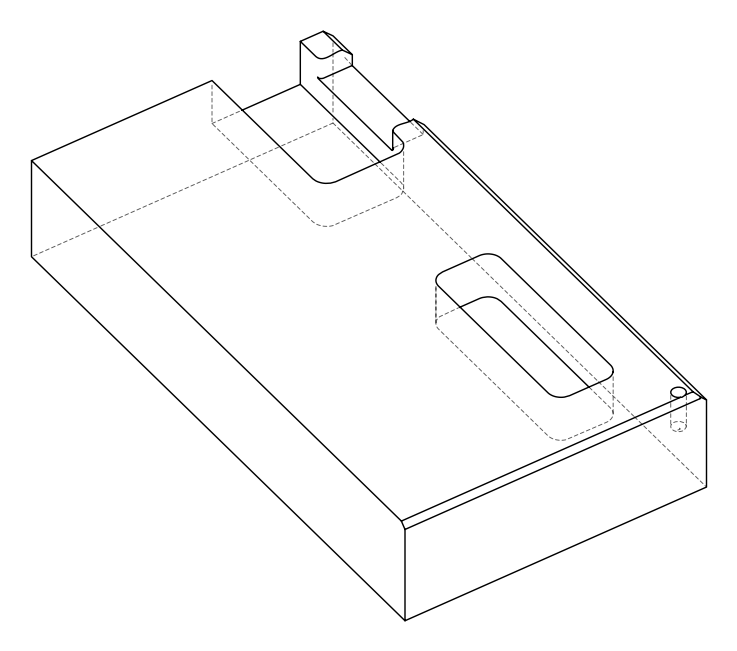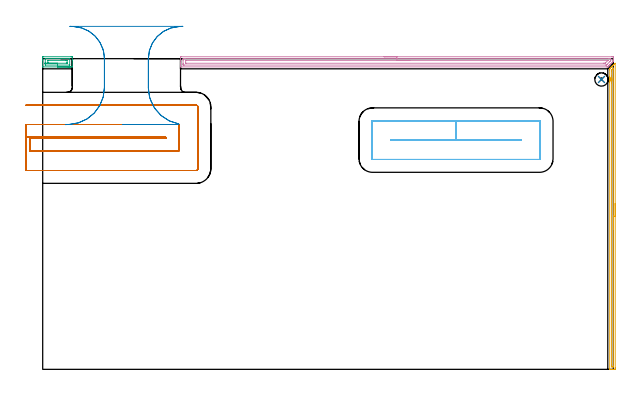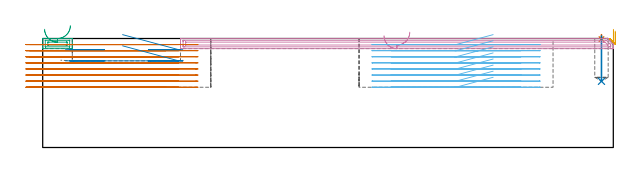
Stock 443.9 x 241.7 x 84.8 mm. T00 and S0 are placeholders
(PLAN: 8 operations, 4 tool changes, 38.4 min)
(1 SPOT_DRILL | STEP1POCKET | NXT0321_9005460120000 | 0.03 min | 0 mm3)
(2 DRILL_BLIND_HOLE_INTO_CENTER | STEP1POCKET | UGT0301_217 | 0.14 min | 2636 mm3)
(3 AREA_MILL | FG_CHAMFER_SURFACE | UGT0205_001 | 0.77 min | 871 mm3)
(4 AREA_MILL_1 | FG_CHAMFER_SURFACE_1 | UGT0205_001 | 8.27 min | 10663 mm3)
(5 AREA_MILL_2 | FG_CHAMFER_SURFACE_2 | UGT0205_001 | 3.95 min | 2179 mm3)
(6 MILL_RECTANGULAR_POCKET | POCKET_RECTANGULAR_STRAIGHT | UGT0201_094 | Follow Part, ap 5, ae 75% | 9.61 min | 283019 mm3)
(7 MILL_SLOT | SLOT_PARTIAL_RECTANGULAR | UGT0201_094 | Follow Part, ap 5, ae 75% | 14.13 min | 348868 mm3)
(8 MILL_RECTANGULAR_SLOT | SLOT_RECTANGULAR | UGT0201_020 | Follow Part, ap 12.5, ae 75% | 1.46 min | 38209 mm3)
(TOOL NXT0321_9005460120000 | NC Spot Drill, 142deg, 12mm, Carbide, Uncoated | D12 PA142 FL30 Z2)
(TOOL UGT0301_217 | Twist Drill 10.4 mm | D10.4 PA118 FL82 Z2)
(TOOL UGT0205_001 | Chamfer Mill 20 x 3 x 45 deg. | D20 FL50 Z2)
(TOOL UGT0201_094 | End mill 20 mm | D20 FL38 Z4)
(TOOL UGT0201_020 | End mill 50 mm | D50 FL50 Z4)
(OP 1 SPOT_DRILL)
G17 G21 G94 G90
T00 M6
G54
G17 G0 G90 X434.7 Y225.5 S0 M3
G43 Z94.8 H0
G94 G81 G98 Z84.352 F250. R87.8
G80
M5
M2
(OP 2 DRILL_BLIND_HOLE_INTO_CENTER)
G17 G21 G94 G90
T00 M6
G54
G17 G0 G90 X434.7 Y225.5 S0 M3
G43 Z94.8 H0
G94 G81 G98 Z51.5 F250. R86.8
G80
M5
M2
(OP 3 AREA_MILL)
G17 G21 G94 G90
T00 M6
G54
G17 G0 G90 X21.5 Y235.3 S1061 M3
G43 Z94.8 H0
G94 G1 X21.462 Z93.928 F250.
X21.348 Z93.064
X21.159 Z92.212
X20.897 Z91.38
X20.563 Z90.574
X20.16 Z89.8
X19.692 Z89.064
X19.16 Z88.372
X18.571 Z87.729
X17.928 Z87.14
X17.236 Z86.608
X16.5 Z86.14
X15.726 Z85.737
X14.92 Z85.403
X14.088 Z85.141
X13.236 Z84.952
X12.372 Z84.838
X11.5 Z84.8
X0.026
X0.01 Y235.305 Z84.794
X0. Y235.351 Z84.748
Y240.182 Z79.917
Y241.01 Z79.084
Y242.356 Z77.739
X0.003 Y242.77 Z77.325
X0.008 Y243.191 Z76.905
X0.043 Y243.193 Z76.903
X0.468 Y243.2 Z76.9
X22.101
X22.532 Y243.199 Z76.901
X22.957 Y243.193 Z76.903
X22.992 Y243.191 Z76.905
X23. Y242.77 Z77.325
Y241.01 Z79.084
Y240.182 Z79.917
X22.999 Y235.349 Z84.75
X22.99 Y235.305 Z84.794
X22.974 Y235.3 Z84.8
X11.5
Y236.714 Z83.386
X2.233 Y236.715 Z83.385
X2.127 Y236.716 Z83.384
X2.045 Y236.719 Z83.381
X2.011 Y236.721 Z83.379
X2.007 Y236.739 Z83.361
X2.003 Y236.763 Z83.337
X2.001 Y236.842 Z83.258
Y241.474 Z78.626
X2.003 Y241.628 Z78.472
X2.008 Y241.752 Z78.348
X2.011 Y241.781 Z78.319
X2.016 Y241.782 Z78.318
X2.038 Y241.784 Z78.316
X2.233 Y241.786 Z78.314
X2.337
X20.767 Y241.785 Z78.315
X20.873 Y241.784 Z78.316
X20.955 Y241.781 Z78.319
X20.989 Y241.779 Z78.321
X20.993 Y241.761 Z78.339
X20.997 Y241.737 Z78.363
X20.999 Y241.658 Z78.442
Y237.026 Z83.074
X20.997 Y236.871 Z83.229
X20.992 Y236.748 Z83.352
X20.989 Y236.719 Z83.381
X20.984 Y236.718 Z83.382
X20.962 Y236.716 Z83.384
X20.767 Y236.714 Z83.386
X20.663
X11.5
Y238.128 Z81.972
X4.88 Y238.129 Z81.971
X4.239 Y238.13 Z81.97
X4.102 Y238.133 Z81.967
X4.077 Y238.135 Z81.965
X4.01 Y238.156 Z81.944
X4. Y238.368 Z81.732
Y240.128 Z79.972
X4.01 Y240.347 Z79.753
X4.025 Y240.365 Z79.735
X4.105 Y240.367 Z79.733
X4.234 Y240.37 Z79.73
X4.396 Y240.371 Z79.729
X4.638 Y240.372 Z79.728
X18.119 Y240.371 Z79.729
X18.761 Y240.37 Z79.73
X18.898 Y240.367 Z79.733
X18.923 Y240.365 Z79.735
X18.99 Y240.344 Z79.756
X19. Y240.132 Z79.968
Y238.372 Z81.728
X18.99 Y238.153 Z81.947
X18.975 Y238.135 Z81.965
X18.895 Y238.133 Z81.967
X18.766 Y238.13 Z81.97
X18.604 Y238.129 Z81.971
X18.362 Y238.128 Z81.972
X11.5
X10.628 Z82.01
X9.763 Z82.123
X8.912 Z82.312
X8.08 Z82.575
X7.274 Z82.908
X6.5 Z83.311
X5.764 Z83.78
X5.072 Z84.311
X4.429 Z84.901
X3.84 Z85.544
X3.308 Z86.236
X2.84 Z86.972
X2.437 Z87.745
X2.103 Z88.551
X1.841 Z89.383
X1.652 Z90.235
X1.538 Z91.1
X1.5 Z91.972
G0 Z94.8
M5
M2
(OP 4 AREA_MILL_1)
G17 G21 G94 G90
T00 M6
G54
G17 G0 G90 X265.55 Y243.2 S1061 M3
G43 Z94.8 H0
Z86.9
G94 G1 X265.588 Z86.028 F250.
X265.702 Z85.164
X265.891 Z84.312
X266.153 Z83.48
X266.487 Z82.674
X266.89 Z81.9
X267.358 Z81.164
X267.89 Z80.472
X268.479 Z79.829
X269.122 Z79.24
X269.814 Z78.708
X270.55 Z78.24
X271.324 Z77.837
X272.13 Z77.503
X272.962 Z77.241
X273.814 Z77.052
X274.678 Z76.938
X275.55 Z76.9
X442.861
X443.297 Y243.199 Z76.901
X443.728 Y243.194 Z76.902
X443.89 Y243.19 Z76.904
X443.9 Y242.77 Z77.324
Y242.199 Z77.898
Y241.89 Z78.206
Y241.319 Z78.777
Y241.01 Z79.085
Y240.142 Z79.958
Y239.702 Z80.397
Y239.602 Z80.495
X443.892 Y239.592 Z80.506
X443.297 Y238.996 Z81.102
X443.112 Y238.81 Z81.286
X442.579 Y238.279 Z81.821
X442.232 Y237.93 Z82.166
X441.734 Y237.434 Z82.666
X441.513 Y237.211 Z82.886
X441.353 Y237.05 Z83.045
X441.195 Y236.893 Z83.204
X441.066 Y236.765 Z83.333
X440.913 Y236.61 Z83.485
X440.761 Y236.46 Z83.638
X440.62 Y236.319 Z83.779
X440.473 Y236.17 Z83.925
X440.327 Y236.026 Z84.072
X440.174 Y235.873 Z84.225
X440.033 Y235.73 Z84.365
X439.896 Y235.594 Z84.503
X439.728 Y235.427 Z84.671
X439.601 Y235.3 Z84.796
X439.598 Y235.299 Z84.797
X438.836 Y235.3 Z84.8
X107.357
X107.21 Y235.306 Z84.793
X107.2 Y235.602 Z84.497
Y235.992 Z84.107
Y236.61 Z83.485
Y237.799 Z82.297
Y238.37 Z81.724
Y242.484 Z77.612
X107.204 Y242.77 Z77.327
X107.21 Y243.191 Z76.906
X107.371 Y243.195 Z76.903
X107.803 Y243.2 Z76.9
X275.55
Y241.786 Z78.314
X440.726
X441.513 Y241.785 Z78.315
X441.62 Y241.784 Z78.316
X441.865 Y241.779 Z78.321
X441.89 Y241.699 Z78.401
X441.896 Y241.511 Z78.589
X441.898 Y241.01 Z79.09
Y240.63 Z79.47
X441.89 Y240.13 Z79.97
X441.878 Y240.04 Z80.06
X441.821 Y239.978 Z80.122
X441.746 Y239.899 Z80.201
X441.513 Y239.662 Z80.438
X441.305 Y239.455 Z80.645
X439.09 Y237.239 Z82.861
X438.836 Y236.985 Z83.115
X438.645 Y236.798 Z83.302
X438.596 Y236.753 Z83.347
X438.569 Y236.73 Z83.37
X438.532 Y236.721 Z83.379
X437.838 Y236.714 Z83.386
X110.374
X109.587 Y236.715 Z83.385
X109.48 Y236.716 Z83.384
X109.235 Y236.721 Z83.379
X109.21 Y236.801 Z83.299
X109.204 Y236.989 Z83.111
X109.201 Y237.49 Z82.61
X109.2 Y237.872 Z82.228
Y240.512 Z79.588
X109.201 Y241.01 Z79.09
X109.203 Y241.389 Z78.711
X109.21 Y241.767 Z78.333
X109.587 Y241.781 Z78.319
X109.695 Y241.784 Z78.316
X110.48 Y241.786 Z78.314
X110.585
X275.55
Y240.372 Z79.728
X439.483 Y240.371 Z79.729
X439.573 Y240.37 Z79.73
X439.728 Y240.366 Z79.734
X439.754 Y240.364 Z79.736
X439.742 Y240.346 Z79.754
X439.728 Y240.328 Z79.772
X437.856 Y238.456 Z81.644
X437.768 Y238.37 Z81.73
X437.528 Y238.139 Z81.961
X437.291 Y238.133 Z81.967
X437.051 Y238.131 Z81.969
X436.404 Y238.129 Z81.971
X436.159
X111.372
X111.29 Y238.13 Z81.97
X111.226 Y238.133 Z81.967
X111.213 Y238.135 Z81.965
X111.209 Y238.153 Z81.947
X111.205 Y238.201 Z81.899
X111.201 Y238.37 Z81.73
Y240.13 Z79.97
X111.202 Y240.298 Z79.802
X111.209 Y240.355 Z79.745
X111.212 Y240.366 Z79.734
X111.22 Y240.368 Z79.732
X111.25 Y240.37 Z79.73
X111.372 Y240.371 Z79.729
X275.55 Y240.372 Z79.728
X276.422 Z79.766
X277.286 Z79.88
X278.138 Z80.069
X278.97 Z80.332
X279.776 Z80.665
X280.55 Z81.068
X281.286 Z81.537
X281.978 Z82.068
X282.621 Z82.657
X283.21 Z83.301
X283.742 Z83.993
X284.21 Z84.728
X284.613 Z85.502
X284.947 Z86.308
X285.209 Z87.14
X285.398 Z87.992
X285.512 Z88.857
X285.55 Z89.728
G0 Z94.8
M5
M2
(OP 5 AREA_MILL_2)
G17 G21 G94 G90
T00 M6
G54
G17 G0 G90 X445.4 Y129.05 S1061 M3
G43 Z94.8 H0
Z90.5
G94 G1 Y129.012 Z89.628 F250.
Y128.898 Z88.763
Y128.709 Z87.912
Y128.447 Z87.08
Y128.113 Z86.274
Y127.71 Z85.5
Y127.242 Z84.764
Y126.71 Z84.072
Y126.121 Z83.429
Y125.478 Z82.839
Y124.786 Z82.308
Y124.05 Z81.84
Y123.276 Z81.437
Y122.47 Z81.103
Y121.638 Z80.841
Y120.786 Z80.652
Y119.922 Z80.538
Y119.05 Z80.5
Y1.115
X445.399 Y0.624 Z80.501
X445.395 Y0.226 Z80.502
X445.392 Y0.01 Z80.504
X445.005 Y0. Z80.89
X444.74 Z81.155
X444.127 Z81.767
X443.598 Z82.299
X443.25 Z82.646
X442.72 Z83.176
X442.373 Z83.522
X441.413 Z84.487
X441.254 Y0.003 Z84.639
X441.102 Y0.01 Z84.789
X441.1 Y0.177 Z84.8
X441.102 Y223.196 Z84.798
X441.095 Y223.714 Z84.789
X441.107 Y223.768 Z84.78
X441.123 Y223.842 Z84.767
X441.166 Y223.998 Z84.732
X441.277 Y224.434 Z84.62
X441.326 Y224.722 Z84.571
X441.353 Y224.882 Z84.543
X441.357 Y224.963 Z84.535
X441.374 Y225.168 Z84.522
X441.377 Y225.222 Z84.516
X441.384 Y225.314 Z84.51
X441.385 Y225.328 Z84.509
X441.382 Y225.557 Z84.507
Y225.775 Z84.514
X441.373 Y225.857 Z84.52
X441.369 Y225.905 Z84.527
X441.352 Y226.093 Z84.547
X441.338 Y226.223 Z84.56
X441.314 Y226.357 Z84.585
X441.254 Y226.668 Z84.642
X441.232 Y226.751 Z84.662
X441.192 Y226.913 Z84.707
X441.141 Y227.107 Z84.757
X441.129 Y227.15 Z84.769
X441.11 Y227.217 Z84.788
X441.108 Y227.274 Z84.79
X441.103 Y227.521 Z84.796
Y227.636 Z84.797
X441.1 Y233.006 Z84.8
X441.106 Y233.802 Z84.791
X441.202 Y233.901 Z84.696
X441.495 Y234.197 Z84.4
X441.647 Y234.348 Z84.251
X441.78 Y234.481 Z84.118
X441.934 Y234.636 Z83.961
X442.434 Y235.135 Z83.465
X442.69 Y235.39 Z83.209
X442.811 Y235.513 Z83.085
X443.149 Y235.849 Z82.751
X443.363 Y236.063 Z82.537
X443.583 Y236.284 Z82.315
X443.689 Y236.391 Z82.207
X444.127 Y236.828 Z81.772
X444.566 Y237.268 Z81.33
X444.684 Y237.385 Z81.214
X444.813 Y237.513 Z81.087
X445.284 Y237.985 Z80.615
X445.375 Y238.072 Z80.523
X445.394 Y238.083 Z80.503
X445.399 Y238.072 Z80.499
X445.4 Y119.05 Z80.5
X443.986 Z81.914
Y2.412
X443.984 Y2.037 Z81.916
X443.982 Y2.015 Z81.918
X443.98 Y2.011 Z81.92
X443.968 Y2.007 Z81.932
X443.896 Y2.003 Z82.004
X443.789 Y2.001 Z82.111
X443.654 Y2. Z82.246
X443.25 Z82.65
X442.776 Z83.124
X442.586 Y2.003 Z83.314
X442.553 Y2.005 Z83.347
X442.522 Y2.01 Z83.378
X442.521 Y2.053 Z83.379
X442.516 Y2.266 Z83.384
X442.515 Y2.412 Z83.385
X442.514 Y3.161 Z83.386
X442.516 Y222.282 Z83.384
X442.517 Y223.028 Z83.383
X442.519 Y223.175 Z83.381
X442.523 Y223.361 Z83.377
X442.557 Y223.529 Z83.343
X442.617 Y223.82 Z83.283
X442.664 Y224.069 Z83.236
X442.746 Y224.582 Z83.154
X442.776 Y224.963 Z83.124
X442.795 Y225.426 Z83.105
X442.79 Y225.857 Z83.11
X442.746 Y226.37 Z83.154
X442.696 Y226.751 Z83.204
X442.56 Y227.453 Z83.34
X442.524 Y227.644 Z83.376
X442.518 Y228.39 Z83.382
X442.517 Y228.538 Z83.383
X442.515 Y232.113 Z83.385
X442.518 Y232.488 Z83.382
X442.521 Y232.675 Z83.379
X442.523 Y232.762 Z83.377
X442.567 Y232.809 Z83.333
X442.758 Y233.007 Z83.142
X443.753 Y234.003 Z82.147
X443.892 Y234.14 Z82.008
X443.975 Y234.218 Z81.925
X443.978 Y234.219 Z81.922
X443.98 Y234.211 Z81.92
X443.984 Y234.157 Z81.916
X443.985 Y234.045 Z81.915
X443.986 Y119.05 Z81.914
Y118.178 Z81.952
Y117.314 Z82.066
Y116.462 Z82.255
Y115.63 Z82.517
Y114.824 Z82.851
Y114.05 Z83.254
Y113.314 Z83.723
Y112.622 Z84.254
Y111.979 Z84.843
Y111.39 Z85.486
Y110.858 Z86.178
Y110.39 Z86.914
Y109.987 Z87.688
Y109.653 Z88.494
Y109.391 Z89.326
Y109.202 Z90.178
Y109.088 Z91.043
Y109.05 Z91.914
G0 Z94.8
M5
M2
(OP 6 MILL_RECTANGULAR_POCKET)
G17 G21 G94 G90
T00 M6
G54
G17 G0 G90 X350.427 Y178.4 S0 M3
G43 Z94.8 H0
Z87.8
G94 G1 X321.55 Z80.062 F250.
X271.1 F500.
Y178.3
X372.
Y178.4
X321.55
Y193.4
X256.6
G3 X256.1 Y192.9 R0.5
G1 Y163.8
G3 X256.6 Y163.3 R0.5
G1 X386.5
G3 X387. Y163.8 R0.5
G1 Y192.9
G3 X386.5 Y193.4 R0.5
G1 X321.55
X320.55
G0 X350.427 Y178.4 Z83.062
G1 X321.55 Z75.325 F250.
X271.1 F500.
Y178.3
X372.
Y178.4
X321.55
Y193.4
X256.6
G3 X256.1 Y192.9 R0.5
G1 Y163.8
G3 X256.6 Y163.3 R0.5
G1 X386.5
G3 X387. Y163.8 R0.5
G1 Y192.9
G3 X386.5 Y193.4 R0.5
G1 X321.55
X320.55
G0 X350.427 Y178.4 Z78.325
G1 X321.55 Z70.587 F250.
X271.1 F500.
Y178.3
X372.
Y178.4
X321.55
Y193.4
X256.6
G3 X256.1 Y192.9 R0.5
G1 Y163.8
G3 X256.6 Y163.3 R0.5
G1 X386.5
G3 X387. Y163.8 R0.5
G1 Y192.9
G3 X386.5 Y193.4 R0.5
G1 X321.55
X320.55
G0 X350.427 Y178.4 Z73.587
G1 X321.55 Z65.85 F250.
X271.1 F500.
Y178.3
X372.
Y178.4
X321.55
Y193.4
X256.6
G3 X256.1 Y192.9 R0.5
G1 Y163.8
G3 X256.6 Y163.3 R0.5
G1 X386.5
G3 X387. Y163.8 R0.5
G1 Y192.9
G3 X386.5 Y193.4 R0.5
G1 X321.55
X320.55
G0 X350.427 Y178.4 Z68.85
G1 X321.55 Z61.112 F250.
X271.1 F500.
Y178.3
X372.
Y178.4
X321.55
Y193.4
X256.6
G3 X256.1 Y192.9 R0.5
G1 Y163.8
G3 X256.6 Y163.3 R0.5
G1 X386.5
G3 X387. Y163.8 R0.5
G1 Y192.9
G3 X386.5 Y193.4 R0.5
G1 X321.55
X320.55
G0 X350.427 Y178.4 Z64.112
G1 X321.55 Z56.375 F250.
X271.1 F500.
Y178.3
X372.
Y178.4
X321.55
Y193.4
X256.6
G3 X256.1 Y192.9 R0.5
G1 Y163.8
G3 X256.6 Y163.3 R0.5
G1 X386.5
G3 X387. Y163.8 R0.5
G1 Y192.9
G3 X386.5 Y193.4 R0.5
G1 X321.55
X320.55
G0 X350.427 Y178.4 Z59.375
G1 X321.55 Z51.637 F250.
X271.1 F500.
Y178.3
X372.
Y178.4
X321.55
Y193.4
X256.6
G3 X256.1 Y192.9 R0.5
G1 Y163.8
G3 X256.6 Y163.3 R0.5
G1 X386.5
G3 X387. Y163.8 R0.5
G1 Y192.9
G3 X386.5 Y193.4 R0.5
G1 X321.55
X320.55
G0 X350.427 Y178.4 Z54.637
G1 X321.55 Z46.9 F250.
X271.1 F500.
Y178.3
X372.
Y178.4
X321.55
Y193.4
X256.6
G3 X256.1 Y192.9 R0.5
G1 Y163.8
G3 X256.6 Y163.3 R0.5
G1 X386.5
G3 X387. Y163.8 R0.5
G1 Y192.9
G3 X386.5 Y193.4 R0.5
G1 X321.55
X320.55
G0 Z94.8
M5
M2
(OP 7 MILL_SLOT)
G17 G21 G94 G90
T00 M6
G54
G17 G0 G90 X-13. Y180.5 S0 M3
G43 Z94.8 H0
Z80.062
G94 G1 X-10. F250.
X95.8 F500.
Y179.7
X-10.
Y169.7
X105.8
Y190.5
X-10.
X-13. F250.
Y154.7
X-10.
X119.3 F500.
G3 X120.8 Y156.2 R1.5
G1 Y204.
G3 X119.3 Y205.5 R1.5
G1 X-10.
X-13. F250.
G0 Y180.5 Z75.325
G1 X-10.
X95.8 F500.
Y179.7
X-10.
Y169.7
X105.8
Y190.5
X-10.
X-13. F250.
Y154.7
X-10.
X119.3 F500.
G3 X120.8 Y156.2 R1.5
G1 Y204.
G3 X119.3 Y205.5 R1.5
G1 X-10.
X-13. F250.
G0 Y180.5 Z70.587
G1 X-10.
X95.8 F500.
Y179.7
X-10.
Y169.7
X105.8
Y190.5
X-10.
X-13. F250.
Y154.7
X-10.
X119.3 F500.
G3 X120.8 Y156.2 R1.5
G1 Y204.
G3 X119.3 Y205.5 R1.5
G1 X-10.
X-13. F250.
G0 Y180.5 Z65.85
G1 X-10.
X95.8 F500.
Y179.7
X-10.
Y169.7
X105.8
Y190.5
X-10.
X-13. F250.
Y154.7
X-10.
X119.3 F500.
G3 X120.8 Y156.2 R1.5
G1 Y204.
G3 X119.3 Y205.5 R1.5
G1 X-10.
X-13. F250.
G0 Y180.5 Z61.112
G1 X-10.
X95.8 F500.
Y179.7
X-10.
Y169.7
X105.8
Y190.5
X-10.
X-13. F250.
Y154.7
X-10.
X119.3 F500.
G3 X120.8 Y156.2 R1.5
G1 Y204.
G3 X119.3 Y205.5 R1.5
G1 X-10.
X-13. F250.
G0 Y180.5 Z56.375
G1 X-10.
X95.8 F500.
Y179.7
X-10.
Y169.7
X105.8
Y190.5
X-10.
X-13. F250.
Y154.7
X-10.
X119.3 F500.
G3 X120.8 Y156.2 R1.5
G1 Y204.
G3 X119.3 Y205.5 R1.5
G1 X-10.
X-13. F250.
G0 Y180.5 Z51.637
G1 X-10.
X95.8 F500.
Y179.7
X-10.
Y169.7
X105.8
Y190.5
X-10.
X-13. F250.
Y154.7
X-10.
X119.3 F500.
G3 X120.8 Y156.2 R1.5
G1 Y204.
G3 X119.3 Y205.5 R1.5
G1 X-10.
X-13. F250.
G0 Y180.5 Z46.9
G1 X-10.
X95.8 F500.
Y179.7
X-10.
Y169.7
X105.8
Y190.5
X-10.
X-13. F250.
Y154.7
X-10.
X119.3 F500.
G3 X120.8 Y156.2 R1.5
G1 Y204.
G3 X119.3 Y205.5 R1.5
G1 X-10.
X-13. F250.
G0 Z94.8
M5
M2
(OP 8 MILL_RECTANGULAR_SLOT)
G17 G21 G94 G90
T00 M6
G54
G17 G0 G90 X21.228 Y266.817 S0 M3
G43 Z94.8 H0
Z76.1
G94 G1 X24.224 Y266.67 F250.
G2 X46.717 Y249.607 R25. F500.
X48. Y241.7 R25. F411.
G1 Y239.745
Y219.1 F500.
G2 X20.71 Y190.53 R28.6
G1 X17.713 Y190.393 F250.
G0 X62.135 Y190.5 Z87.8
G1 X105.8 Z76.1
Y190.94 F500.
G2 X82.2 Y219.1 R28.6
G1 Y241.7
G2 X105.976 Y266.67 R25.
G1 X108.972 Y266.817 F250.
G0 Z94.8
X62.135 Y190.5
Z79.1
G1 X105.8 Z67.4
Y190.94 F500.
G2 X84.049 Y208.984 R28.6
X82.202 Y218.761 R28.6 F410.
X82.2 Y219.1 R28.6 F500.
G1 Y241.7
G2 X105.976 Y266.67 R25.
G1 X108.972 Y266.817 F250.
X21.228 F500.
X24.224 Y266.67 F250.
G2 X48. Y241.7 R25. F500.
G1 Y219.1
G2 X20.71 Y190.53 R28.6
G1 X17.713 Y190.393 F250.
G0 Z94.8
M5
M2
